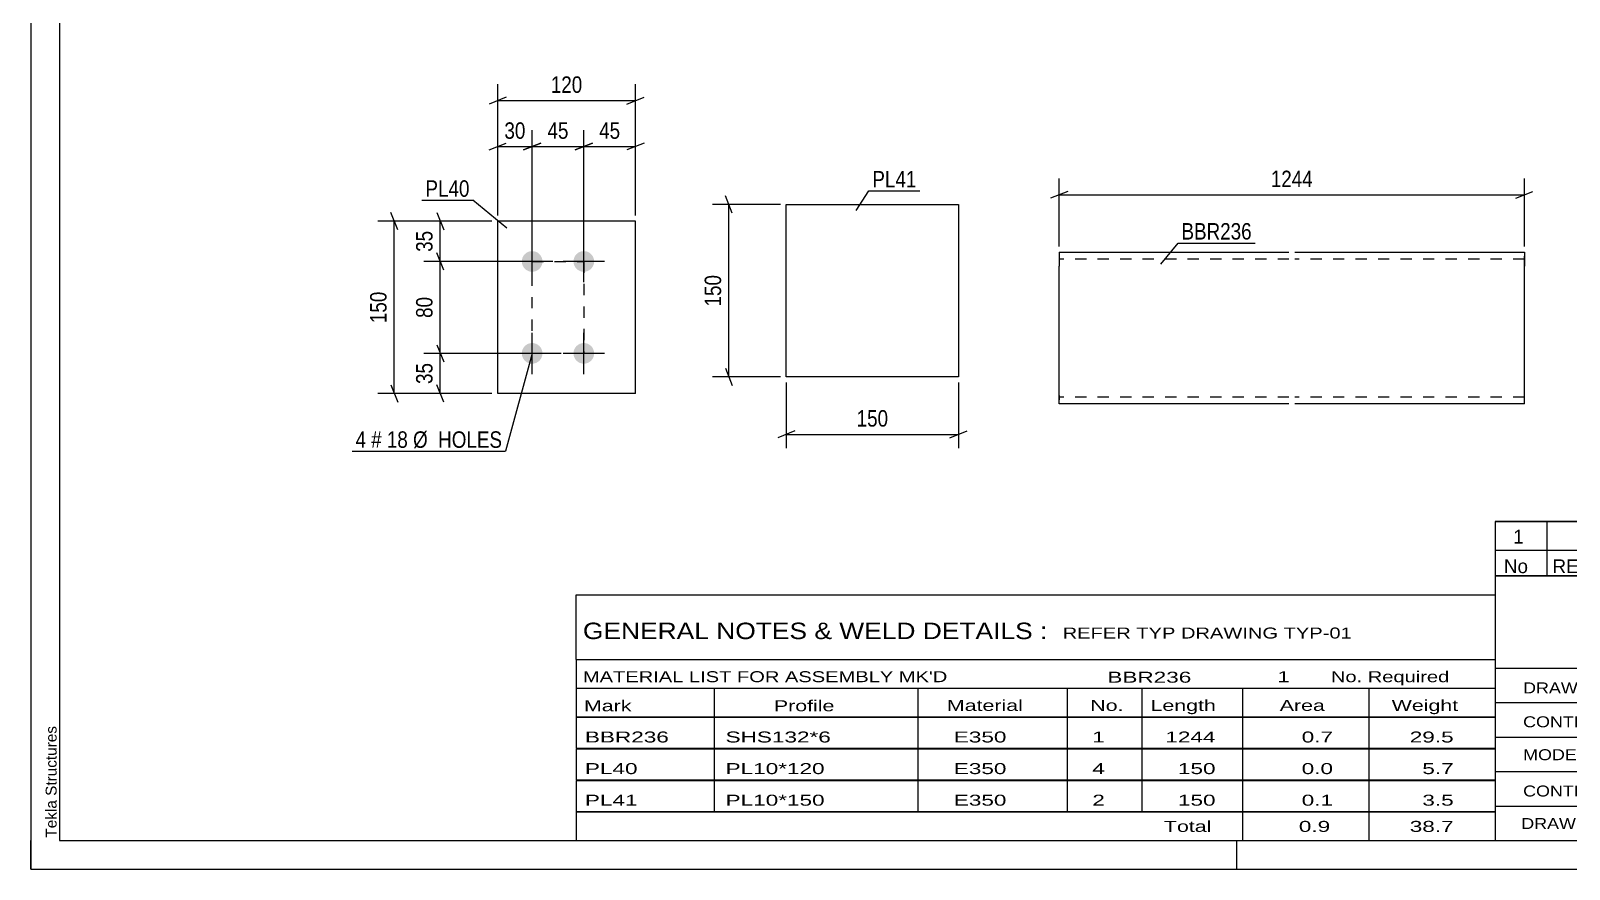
# Model space of a CAD drawing. Header units: millimetres. Extents: x 0 to 420, y 0 to 297.
# Drawn here: x 0 to 267.9, y 0 to 146 of the extents above; entities that cross this region are included whole.
import ezdxf

# ---------------------------------------------------------------- set-up
doc = ezdxf.new("R2010")
doc.units = ezdxf.units.MM
doc.linetypes.add('DXK_LINE_DOT2', pattern=[3.9198, 1.9599, -1.9599])
doc.styles.add('Arial', font='ARIAL.TTF', dxfattribs={"height": 0.2})
doc.styles.add('Arial Narrow', font='ARIALN.TTF', dxfattribs={"height": 0.2})

# ---------------------------------------------------------------- blocks, each defined once
blk = doc.blocks.new('Unknown-581592364-1127')
at = {"color": 5, "linetype": 'Continuous'}
for p, q in [((0, 297), (0, 0)), ((5, 292), (5, 5)), ((0, 0), (0, 5)), ((5, 5), (415, 5)), ((210, 0), (210, 5)), ((0, 0), (420, 0))]:
    blk.add_line(p, q, dxfattribs=at)
at = {"color": 174, "linetype": 'Continuous', "style": 'Arial'}
blk.add_text('Tekla Structures', height=1.9102, rotation=90, dxfattribs=at).set_placement((4.5, 5.5))
blk = doc.blocks.new('Bolt-581592364-2103 - 2040')
at = {"linetype": 'Continuous'}
for points in [[(87.31, 104, -1), (87.31, 107.6, -1)], [(96.31, 104, -1), (96.31, 107.6, -1)], [(87.31, 88, -1), (87.31, 91.6, -1)], [(96.31, 88, -1), (96.31, 91.6, -1)]]:
    blk.add_hatch(color=1, dxfattribs=at).paths.add_polyline_path(points)
at = {"color": 1, "linetype": 'Continuous'}
for p, q in [((87.31, 102.2), (87.31, 109.4)), ((96.31, 102.2), (96.31, 109.4)), ((90.91, 105.8), (83.71, 105.8)), ((99.91, 105.8), (92.71, 105.8)), ((87.31, 86.2), (87.31, 93.4)), ((96.31, 86.2), (96.31, 93.4)), ((90.91, 89.8), (83.71, 89.8)), ((99.91, 89.8), (92.71, 89.8))]:
    blk.add_line(p, q, dxfattribs=at)
blk = doc.blocks.new('Part-581592364-2108 - 2040')
at = {"color": 2, "linetype": 'Continuous'}
for p, q in [((105.31, 112.8), (81.31, 112.8)), ((81.31, 82.8), (81.31, 112.8)), ((105.31, 82.8), (105.31, 112.8)), ((105.31, 82.8), (81.31, 82.8))]:
    blk.add_line(p, q, dxfattribs=at)
blk = doc.blocks.new('Part-581592364-2231 - 2225')
at = {"color": 2, "linetype": 'Continuous'}
for p, q in [((131.57, 115.7), (161.57, 115.7)), ((131.57, 85.7), (131.57, 115.7)), ((161.57, 115.7), (161.57, 85.7)), ((161.57, 85.7), (131.57, 85.7))]:
    blk.add_line(p, q, dxfattribs=at)
blk = doc.blocks.new('Part-581592364-2256 - 2248')
at = {"color": 2, "linetype": 'Continuous'}
for p, q in [((179.1, 107.39), (179.1, 104.99)), ((179.1, 107.39), (219.1, 107.39)), ((220.1, 107.39), (260.1, 107.39)), ((260.1, 107.39), (260.1, 107.21)), ((260.1, 107.21), (260.1, 104.99)), ((179.1, 82.47), (179.1, 104.99)), ((260.1, 80.99), (260.1, 104.99)), ((179.1, 81.17), (179.1, 82.47)), ((179.1, 80.99), (179.1, 81.17)), ((219.1, 80.99), (179.1, 80.99)), ((260.1, 80.99), (220.1, 80.99))]:
    blk.add_line(p, q, dxfattribs=at)
at = {"color": 7, "linetype": 'DXK_LINE_DOT2'}
for p, q in [((219.1, 106.19), (179.1, 106.19)), ((260.1, 106.19), (220.1, 106.19)), ((260.1, 104.99), (260.1, 106.69)), ((179.1, 82.47), (179.1, 81.69)), ((179.1, 82.19), (179.1, 82.28)), ((219.1, 82.19), (179.1, 82.19)), ((260.1, 82.19), (220.1, 82.19)), ((260.1, 82.19), (260.1, 82.28))]:
    blk.add_line(p, q, dxfattribs=at)
blk = doc.blocks.new('Rectangle-581592364-2210 - 2040')
at = {"color": 1, "linetype": 'DXK_LINE_DOT2'}
blk.add_lwpolyline([(87.31, 105.8), (96.31, 105.8), (96.31, 89.8), (87.31, 89.8), (87.31, 105.8)], close=True, dxfattribs=at)
blk = doc.blocks.new('StraightDimension-581592364-2133 - 2040')
at = {"color": 7, "linetype": 'Continuous'}
for p, q in [((87.31, 106.8), (87.31, 128.65)), ((96.31, 106.8), (96.31, 128.65)), ((85.81, 125.2), (88.81, 126.4)), ((97.81, 126.4), (94.81, 125.2)), ((87.31, 125.8), (96.31, 125.8))]:
    blk.add_line(p, q, dxfattribs=at)
at = {"color": 0}
blk.add_wipeout([(94.23, 126.55), (94.23, 130.75), (89.38, 130.75), (89.38, 126.55)], dxfattribs=at)
at = {"color": 3, "style": 'Arial Narrow'}
blk.add_text('45', height=2.863, dxfattribs=at).set_placement((89.98, 127.15))
blk = doc.blocks.new('StraightDimension-581592364-2165 - 2040')
at = {"color": 7, "linetype": 'Continuous'}
for p, q in [((70.71, 91.3), (71.91, 88.3)), ((86.31, 89.8), (68.46, 89.8)), ((71.31, 82.8), (71.31, 89.8)), ((71.91, 81.3), (70.71, 84.3)), ((80.31, 82.8), (68.46, 82.8))]:
    blk.add_line(p, q, dxfattribs=at)
at = {"color": 0}
blk.add_wipeout([(70.56, 88.73), (66.36, 88.73), (66.36, 83.87), (70.56, 83.87)], dxfattribs=at)
at = {"color": 3, "style": 'Arial Narrow'}
blk.add_text('35', height=2.863, rotation=90.0002, dxfattribs=at).set_placement((69.96, 84.47))
blk = doc.blocks.new('StraightDimension-581592364-2123 - 2040')
at = {"color": 7, "linetype": 'Continuous'}
for p, q in [((81.31, 113.8), (81.31, 128.65)), ((87.31, 106.8), (87.31, 128.65)), ((79.81, 125.2), (82.81, 126.4)), ((88.81, 126.4), (85.81, 125.2)), ((81.31, 125.8), (87.31, 125.8))]:
    blk.add_line(p, q, dxfattribs=at)
at = {"color": 0}
blk.add_wipeout([(86.73, 126.55), (86.73, 130.75), (81.88, 130.75), (81.88, 126.55)], dxfattribs=at)
at = {"color": 3, "style": 'Arial Narrow'}
blk.add_text('30', height=2.863, dxfattribs=at).set_placement((82.48, 127.15))
blk = doc.blocks.new('StraightDimension-581592364-2112 - 2040')
at = {"color": 7, "linetype": 'Continuous'}
for p, q in [((81.31, 113.8), (81.31, 136.65)), ((105.31, 113.8), (105.31, 136.65)), ((82.81, 134.4), (79.81, 133.2)), ((103.81, 133.2), (106.81, 134.4)), ((81.31, 133.8), (105.31, 133.8))]:
    blk.add_line(p, q, dxfattribs=at)
at = {"color": 0}
blk.add_wipeout([(96.65, 134.55), (96.65, 138.75), (89.96, 138.75), (89.96, 134.55)], dxfattribs=at)
at = {"color": 3, "style": 'Arial Narrow'}
blk.add_text('120', height=2.863, dxfattribs=at).set_placement((90.56, 135.15))
blk = doc.blocks.new('StraightDimension-581592364-2143 - 2040')
at = {"color": 7, "linetype": 'Continuous'}
for p, q in [((96.31, 106.8), (96.31, 128.65)), ((105.31, 113.8), (105.31, 128.65)), ((94.81, 125.2), (97.81, 126.4)), ((106.81, 126.4), (103.81, 125.2)), ((96.31, 125.8), (105.31, 125.8))]:
    blk.add_line(p, q, dxfattribs=at)
at = {"color": 0}
blk.add_wipeout([(103.23, 126.55), (103.23, 130.75), (98.38, 130.75), (98.38, 126.55)], dxfattribs=at)
at = {"color": 3, "style": 'Arial Narrow'}
blk.add_text('45', height=2.863, dxfattribs=at).set_placement((98.98, 127.15))
blk = doc.blocks.new('StraightDimension-581592364-2154 - 2040')
at = {"color": 7, "linetype": 'Continuous'}
for p, q in [((80.31, 112.8), (60.46, 112.8)), ((63.91, 111.3), (62.71, 114.3)), ((63.31, 82.8), (63.31, 112.8)), ((62.71, 84.3), (63.91, 81.3)), ((80.31, 82.8), (60.46, 82.8))]:
    blk.add_line(p, q, dxfattribs=at)
at = {"color": 0}
blk.add_wipeout([(62.56, 101.14), (58.36, 101.14), (58.36, 94.46), (62.56, 94.46)], dxfattribs=at)
at = {"color": 3, "style": 'Arial Narrow'}
blk.add_text('150', height=2.863, rotation=90.0002, dxfattribs=at).set_placement((61.96, 95.06))
blk = doc.blocks.new('StraightDimension-581592364-2181 - 2040')
at = {"color": 7, "linetype": 'Continuous'}
for p, q in [((71.91, 104.3), (70.71, 107.3)), ((86.31, 105.8), (68.46, 105.8)), ((71.31, 89.8), (71.31, 105.8)), ((70.71, 91.3), (71.91, 88.3)), ((86.31, 89.8), (68.46, 89.8))]:
    blk.add_line(p, q, dxfattribs=at)
at = {"color": 0}
blk.add_wipeout([(70.56, 100.23), (66.36, 100.23), (66.36, 95.37), (70.56, 95.37)], dxfattribs=at)
at = {"color": 3, "style": 'Arial Narrow'}
blk.add_text('80', height=2.863, rotation=90.0002, dxfattribs=at).set_placement((69.96, 95.97))
blk = doc.blocks.new('StraightDimension-581592364-2194 - 2040')
at = {"color": 7, "linetype": 'Continuous'}
for p, q in [((80.31, 112.8), (68.46, 112.8)), ((70.71, 114.3), (71.91, 111.3)), ((71.31, 105.8), (71.31, 112.8)), ((71.91, 104.3), (70.71, 107.3)), ((86.31, 105.8), (68.46, 105.8))]:
    blk.add_line(p, q, dxfattribs=at)
at = {"color": 0}
blk.add_wipeout([(70.56, 111.73), (66.36, 111.73), (66.36, 106.87), (70.56, 106.87)], dxfattribs=at)
at = {"color": 3, "style": 'Arial Narrow'}
blk.add_text('35', height=2.863, rotation=90.0002, dxfattribs=at).set_placement((69.96, 107.47))
blk = doc.blocks.new('StraightDimension-581592364-2233 - 2225')
at = {"color": 7, "linetype": 'Continuous'}
for p, q in [((130.57, 115.7), (118.72, 115.7)), ((122.17, 114.2), (120.97, 117.2)), ((121.57, 85.7), (121.57, 115.7)), ((120.97, 87.2), (122.17, 84.2)), ((130.57, 85.7), (118.72, 85.7))]:
    blk.add_line(p, q, dxfattribs=at)
at = {"color": 0}
blk.add_wipeout([(120.82, 104.04), (116.62, 104.04), (116.62, 97.36), (120.82, 97.36)], dxfattribs=at)
at = {"color": 3, "style": 'Arial Narrow'}
blk.add_text('150', height=2.863, rotation=90.0002, dxfattribs=at).set_placement((120.22, 97.96))
blk = doc.blocks.new('StraightDimension-581592364-2240 - 2225')
at = {"color": 7, "linetype": 'Continuous'}
for p, q in [((131.57, 84.7), (131.57, 73.3)), ((161.57, 84.7), (161.57, 73.3)), ((133.07, 76.3), (130.07, 75.1)), ((131.57, 75.7), (161.57, 75.7)), ((160.07, 75.1), (163.07, 76.3))]:
    blk.add_line(p, q, dxfattribs=at)
at = {"color": 0}
blk.add_wipeout([(149.91, 76.45), (149.91, 80.65), (143.22, 80.65), (143.22, 76.45)], dxfattribs=at)
at = {"color": 3, "style": 'Arial Narrow'}
blk.add_text('150', height=2.863, dxfattribs=at).set_placement((143.82, 77.05))
blk = doc.blocks.new('StraightDimension-581592364-2261 - 2248')
at = {"color": 7, "linetype": 'Continuous'}
for p, q in [((180.6, 117.99), (177.6, 116.79)), ((179.1, 108.39), (179.1, 120.24)), ((258.6, 116.79), (261.6, 117.99)), ((260.1, 108.39), (260.1, 120.24)), ((179.1, 117.39), (260.1, 117.39))]:
    blk.add_line(p, q, dxfattribs=at)
at = {"color": 0}
blk.add_wipeout([(223.85, 118.14), (223.85, 122.34), (215.34, 122.34), (215.34, 118.14)], dxfattribs=at)
at = {"color": 3, "style": 'Arial Narrow'}
blk.add_text('1244', height=2.863, dxfattribs=at).set_placement((215.94, 118.74))
blk = doc.blocks.new('Unknown-581592364-2902')
at = {"color": 7, "linetype": 'Continuous'}
for p, q in [((255, 60.55), (415, 60.55)), ((415, 60.55), (255, 60.55)), ((255, 60.55), (255, 55.55)), ((264, 60.55), (264, 55.55)), ((288, 60.55), (288, 55.55)), ((385, 60.55), (385, 55.55)), ((415, 60.55), (415, 55.55)), ((255, 55.55), (415, 55.55)), ((255, 55.55), (255, 51.05)), ((255, 55.55), (415, 55.55)), ((264, 55.55), (264, 51.05)), ((288, 55.55), (288, 51.05)), ((385, 55.55), (385, 51.05)), ((415, 55.55), (415, 51.05)), ((415, 51.05), (255, 51.05))]:
    blk.add_line(p, q, dxfattribs=at)
at = {"color": 7, "linetype": 'Continuous', "style": 'Arial Narrow'}
for s, height, width, p in [('1', 2.39, 1.196471, (258.16, 56.7)), ('0', 2.39, 1.196471, (273, 56.7)), ('ISSUED FOR CONSTRUCTION', 2.3861, 1.196471, (290, 56.7)), ('17.03.2026', 2.386, 1.196471, (391, 56.7)), ('No', 2.386, 1.2, (256.54, 51.55)), ('REV MARK', 2.386, 1.2, (265, 51.55)), ('REVISION DESCRIPTION', 2.3861, 1.2, (290, 51.55)), ('REV. DATE', 2.386, 1.2, (390.28, 51.55))]:
    blk.add_text(s, height=height, dxfattribs=dict(at, width=width)).set_placement(p)
blk = doc.blocks.new('Unknown-581592364-2901')
at = {"color": 7, "linetype": 'Continuous'}
for p, q in [((255, 51.05), (255, 5)), ((255, 51.05), (415, 51.05)), ((415, 51), (415, 5)), ((255, 35), (415, 35)), ((295.14, 35), (295.14, 5)), ((255, 29), (415, 29)), ((397, 5.05), (397, 29.05)), ((255, 23), (415, 23)), ((339.14, 23), (339.14, 5)), ((255, 17), (415, 17)), ((255, 11), (397, 11)), ((255, 5), (415, 5))]:
    blk.add_line(p, q, dxfattribs=at)
at = {"color": 7, "style": 'Arial Narrow'}
for s, height, width, p in [('DRAWING TITLE', 1.9089, 1.425378, (259.88, 30.61)), ('BC-BRACE', 1.909, 1.425378, (296.81, 30.59)), ('TERMINAL BUILDING', 1.9089, 1.425378, (297.06, 25.07)), ('CONTRACT', 1.909, 1.425378, (259.88, 24.71)), ('MODELLED BY', 1.9089, 1.425378, (259.88, 18.98)), ('GSK', 1.909, 1.425378, (296.88, 19.04)), ('ISSUED', 1.909, 1.425378, (339.94, 18.64)), ('17.03.2026', 1.909, 1.425378, (356.69, 18.52)), ('CONTRACT NO', 1.9089, 1.425378, (259.88, 12.66)), ('AN-C-1376', 1.909, 1.425378, (297.23, 12.78)), ('SCALE', 1.909, 1.425378, (339.94, 12.65)), ('A1', 6.204, 1.25, (401.24, 7.2)), ('DRAWING No', 1.909, 1.425378, (259.56, 7)), ('[BBR.236]', 1.909, 1.425378, (297.46, 6.99)), ('1', 3.34, 1.5, (376.91, 5.68)), ('REVISION No.', 1.9089, 1.425378, (339.94, 5.77))]:
    blk.add_text(s, height=height, dxfattribs=dict(at, width=width)).set_placement(p)
at = {"color": 7, "linetype": 'Continuous', "style": 'Arial Narrow'}
for s, height, width, p in [('PH #', 2.1, 1.42538, (402.4, 24.55)), ('101', 2.1, 1.42538, (403.41, 18.55)), ('NTS', 1.909, 1.425378, (357, 13.05))]:
    blk.add_text(s, height=height, dxfattribs=dict(at, width=width)).set_placement(p)
blk = doc.blocks.new('Unknown-581592364-2903')
at = {"color": 7, "linetype": 'Continuous'}
for p, q in [((95, 47.75), (255, 47.75)), ((95, 36.5), (95, 47.75)), ((255, 47.75), (255, 36.5)), ((95, 36.5), (255, 36.5)), ((95, 36.5), (95, 31.5)), ((255, 36.5), (255, 31.5)), ((95, 31.5), (255, 31.5)), ((95, 31.5), (95, 26.5)), ((119, 31.5), (119, 26.5)), ((154.5, 31.5), (154.5, 26.5)), ((180.5, 31.5), (180.5, 26.5)), ((193.5, 31.5), (193.5, 26.5)), ((211, 31.5), (211, 26.5)), ((233, 31.5), (233, 26.5)), ((255, 31.5), (255, 26.5)), ((95, 26.5), (255, 26.5)), ((95, 26.45), (95, 21.05)), ((95, 26.45), (255, 26.45)), ((119, 26.5), (119, 21)), ((154.5, 26.5), (154.5, 21)), ((180.5, 26.5), (180.5, 21)), ((193.5, 26.5), (193.5, 21)), ((211, 26.5), (211, 21)), ((233, 26.5), (233, 21)), ((255, 26.45), (255, 21.05)), ((95, 21.05), (255, 21.05)), ((95, 20.95), (95, 15.55)), ((95, 20.95), (255, 20.95)), ((119, 21), (119, 15.5)), ((154.5, 21), (154.5, 15.5)), ((180.5, 21), (180.5, 15.5)), ((193.5, 21), (193.5, 15.5)), ((211, 21), (211, 15.5)), ((233, 21), (233, 15.5)), ((255, 20.95), (255, 15.55)), ((95, 15.55), (255, 15.55)), ((95, 15.45), (95, 10.05)), ((95, 15.45), (255, 15.45)), ((119, 15.5), (119, 10)), ((154.5, 15.5), (154.5, 10)), ((180.5, 15.5), (180.5, 10)), ((193.5, 15.5), (193.5, 10)), ((211, 15.5), (211, 10)), ((233, 15.5), (233, 10)), ((255, 15.45), (255, 10.05)), ((95, 10.05), (255, 10.05)), ((95, 10), (255, 10)), ((95, 10), (95, 5)), ((211, 10), (211, 5)), ((233, 10), (233, 5)), ((255, 10), (255, 5)), ((95, 5), (255, 5))]:
    blk.add_line(p, q, dxfattribs=at)
at = {"color": 7, "style": 'Arial Narrow'}
for s, height, width, p in [('GENERAL NOTES & WELD DETAILS :', 2.8633, 1.4, (96.15, 40.06)), ('REFER TYP DRAWING TYP-01', 1.9089, 1.6, (179.7, 40.16)), ("MATERIAL LIST FOR ASSEMBLY MK'D", 1.9089, 1.6, (96.15, 32.56)), ('BBR236', 1.909, 1.794707, (187.48, 32.47)), ('1', 1.91, 1.794707, (217.08, 32.56)), ('No. Required', 1.9089, 1.6, (226.41, 32.56)), ('Mark', 1.909, 1.7, (96.34, 27.5)), ('Profile', 1.909, 1.7, (129.41, 27.5)), ('Material', 1.909, 1.7, (159.54, 27.56)), ('Length', 1.909, 1.7, (195, 27.56)), ('Weight', 1.909, 1.7, (237, 27.56)), ('No.', 1.909, 1.7, (184.5, 27.56)), ('Area', 1.909, 1.7, (217.5, 27.56))]:
    blk.add_text(s, height=height, dxfattribs=dict(at, width=width)).set_placement(p)
at = {"color": 7, "linetype": 'Continuous', "style": 'Arial Narrow'}
for s, height, width, p in [('BBR236', 1.909, 1.794707, (96.5, 22.06)), ('SHS132*6', 1.909, 1.794707, (121, 22.06)), ('E350', 1.909, 1.794707, (160.74, 22.06)), ('1', 1.91, 1.794707, (184.86, 22.06)), ('1244', 1.909, 1.794707, (197.58, 22.06)), ('0.7', 1.909, 1.794707, (221.32, 22.06)), ('29.5', 1.909, 1.794707, (240.14, 22.06)), ('PL40', 1.909, 1.794707, (96.5, 16.56)), ('PL10*120', 1.909, 1.794707, (121, 16.56)), ('E350', 1.909, 1.794707, (160.74, 16.56)), ('4', 1.91, 1.794707, (184.86, 16.56)), ('150', 1.909, 1.794707, (199.77, 16.56)), ('0.0', 1.909, 1.794707, (221.32, 16.56)), ('5.7', 1.909, 1.794707, (242.33, 16.56)), ('PL41', 1.909, 1.794707, (96.5, 11.06)), ('PL10*150', 1.909, 1.794707, (121, 11.06)), ('E350', 1.909, 1.794707, (160.74, 11.06)), ('2', 1.91, 1.794707, (184.86, 11.06)), ('150', 1.909, 1.794707, (199.77, 11.06)), ('0.1', 1.909, 1.794707, (221.32, 11.06)), ('3.5', 1.909, 1.794707, (242.33, 11.06)), ('Total', 1.909, 1.7, (197.33, 6.5)), ('0.9', 1.909, 1.794707, (220.83, 6.5)), ('38.7', 1.909, 1.794707, (240.14, 6.5))]:
    blk.add_text(s, height=height, dxfattribs=dict(at, width=width)).set_placement(p)
blk = doc.blocks.new('Mark-581592364-2099 - 2040')
at = {"color": 0}
blk.add_wipeout([(58.38, 73.36), (58.38, 76.36), (56.56, 76.36), (56.56, 73.36)], dxfattribs=at)
blk.add_wipeout([(58.38, 73.36), (58.38, 76.36), (56.56, 76.36), (56.56, 73.36)], dxfattribs=at)
blk.add_wipeout([(61.11, 73.36), (61.11, 76.36), (59.28, 76.36), (59.28, 73.36)], dxfattribs=at)
blk.add_wipeout([(61.11, 73.36), (61.11, 76.36), (59.28, 76.36), (59.28, 73.36)], dxfattribs=at)
at = {"color": 3, "style": 'Arial Narrow'}
blk.add_text('4', height=2.86, dxfattribs=at).set_placement((56.56, 73.36))
at = {"color": 0}
blk.add_wipeout([(65.67, 73.36), (65.67, 76.36), (62.01, 76.36), (62.01, 73.36)], dxfattribs=at)
blk.add_wipeout([(65.67, 73.36), (65.67, 76.36), (62.01, 76.36), (62.01, 73.36)], dxfattribs=at)
at = {"color": 3, "style": 'Arial Narrow'}
blk.add_text('#', height=2.86, dxfattribs=at).set_placement((59.28, 73.36))
at = {"color": 0}
blk.add_wipeout([(82.1, 73.36), (82.1, 76.36), (66.57, 76.36), (66.57, 73.36)], dxfattribs=at)
blk.add_wipeout([(82.1, 73.36), (82.1, 76.36), (66.57, 76.36), (66.57, 73.36)], dxfattribs=at)
at = {"color": 7, "linetype": 'Continuous'}
for p in [(87.31, 89.8), (55.96, 72.76)]:
    blk.add_line(p, (82.7, 72.76), dxfattribs=at)
at = {"color": 3, "style": 'Arial Narrow'}
for s, p in [('18', (62.01, 73.36)), ('Ø  HOLES', (66.57, 73.36))]:
    blk.add_text(s, height=2.863, dxfattribs=at).set_placement(p)
blk = doc.blocks.new('Mark-581592364-2104 - 2040')
at = {"color": 0}
blk.add_wipeout([(76.4, 117.06), (76.4, 120.06), (68.73, 120.06), (68.73, 117.06)], dxfattribs=at)
blk.add_wipeout([(76.4, 117.06), (76.4, 120.06), (68.73, 120.06), (68.73, 117.06)], dxfattribs=at)
at = {"color": 30, "linetype": 'Continuous'}
for p in [(68.13, 116.46), (82.9, 111.61)]:
    blk.add_line(p, (77, 116.46), dxfattribs=at)
at = {"color": 3, "style": 'Arial Narrow'}
blk.add_text('PL40', height=2.863, dxfattribs=at).set_placement((68.73, 117.06))
blk = doc.blocks.new('Mark-581592364-2227 - 2225')
at = {"color": 0}
blk.add_wipeout([(154.24, 118.68), (154.24, 121.68), (146.56, 121.68), (146.56, 118.68)], dxfattribs=at)
blk.add_wipeout([(154.24, 118.68), (154.24, 121.68), (146.56, 121.68), (146.56, 118.68)], dxfattribs=at)
at = {"color": 30, "linetype": 'Continuous'}
for p, q in [((143.73, 114.64), (145.96, 118.08)), ((145.96, 118.08), (154.84, 118.08))]:
    blk.add_line(p, q, dxfattribs=at)
at = {"color": 3, "style": 'Arial Narrow'}
blk.add_text('PL41', height=2.863, dxfattribs=at).set_placement((146.56, 118.68))
blk = doc.blocks.new('Mark-581592364-2252 - 2248')
at = {"color": 0}
blk.add_wipeout([(212.63, 109.61), (212.63, 112.61), (200.39, 112.61), (200.39, 109.61)], dxfattribs=at)
blk.add_wipeout([(212.63, 109.61), (212.63, 112.61), (200.39, 112.61), (200.39, 109.61)], dxfattribs=at)
at = {"color": 30, "linetype": 'Continuous'}
for p, q in [((196.81, 105.31), (199.79, 109.01)), ((199.79, 109.01), (213.23, 109.01))]:
    blk.add_line(p, q, dxfattribs=at)
at = {"color": 3, "style": 'Arial Narrow'}
blk.add_text('BBR236', height=2.863, dxfattribs=at).set_placement((200.39, 109.61))

msp = doc.modelspace()

# ---------------------------------------------------------------- block references
for name in ['Unknown-581592364-1127', 'Part-581592364-2231 - 2225', 'Part-581592364-2108 - 2040', 'Bolt-581592364-2103 - 2040', 'Part-581592364-2256 - 2248', 'Rectangle-581592364-2210 - 2040', 'Unknown-581592364-2902', 'Unknown-581592364-2901', 'Unknown-581592364-2903']:
    msp.add_blockref(name, (0, 0))

# ---------------------------------------------------------------- next in the draw order: block references
for name in ['StraightDimension-581592364-2133 - 2040', 'Mark-581592364-2227 - 2225', 'StraightDimension-581592364-2261 - 2248', 'StraightDimension-581592364-2233 - 2225', 'StraightDimension-581592364-2165 - 2040']:
    msp.add_blockref(name, (0, 0))

# ---------------------------------------------------------------- next in the draw order: block references
for name in ['StraightDimension-581592364-2123 - 2040', 'Mark-581592364-2252 - 2248', 'StraightDimension-581592364-2240 - 2225']:
    msp.add_blockref(name, (0, 0))

# ---------------------------------------------------------------- next in the draw order: block references
msp.add_blockref('StraightDimension-581592364-2112 - 2040', (0, 0))

# ---------------------------------------------------------------- next in the draw order: block references
for name in ['StraightDimension-581592364-2143 - 2040', 'StraightDimension-581592364-2154 - 2040']:
    msp.add_blockref(name, (0, 0))

# ---------------------------------------------------------------- next in the draw order: block references
msp.add_blockref('StraightDimension-581592364-2181 - 2040', (0, 0))

# ---------------------------------------------------------------- next in the draw order: block references
for name in ['StraightDimension-581592364-2194 - 2040', 'Mark-581592364-2099 - 2040']:
    msp.add_blockref(name, (0, 0))

# ---------------------------------------------------------------- next in the draw order: block references
msp.add_blockref('Mark-581592364-2104 - 2040', (0, 0))

doc.saveas('drawing.dxf')
